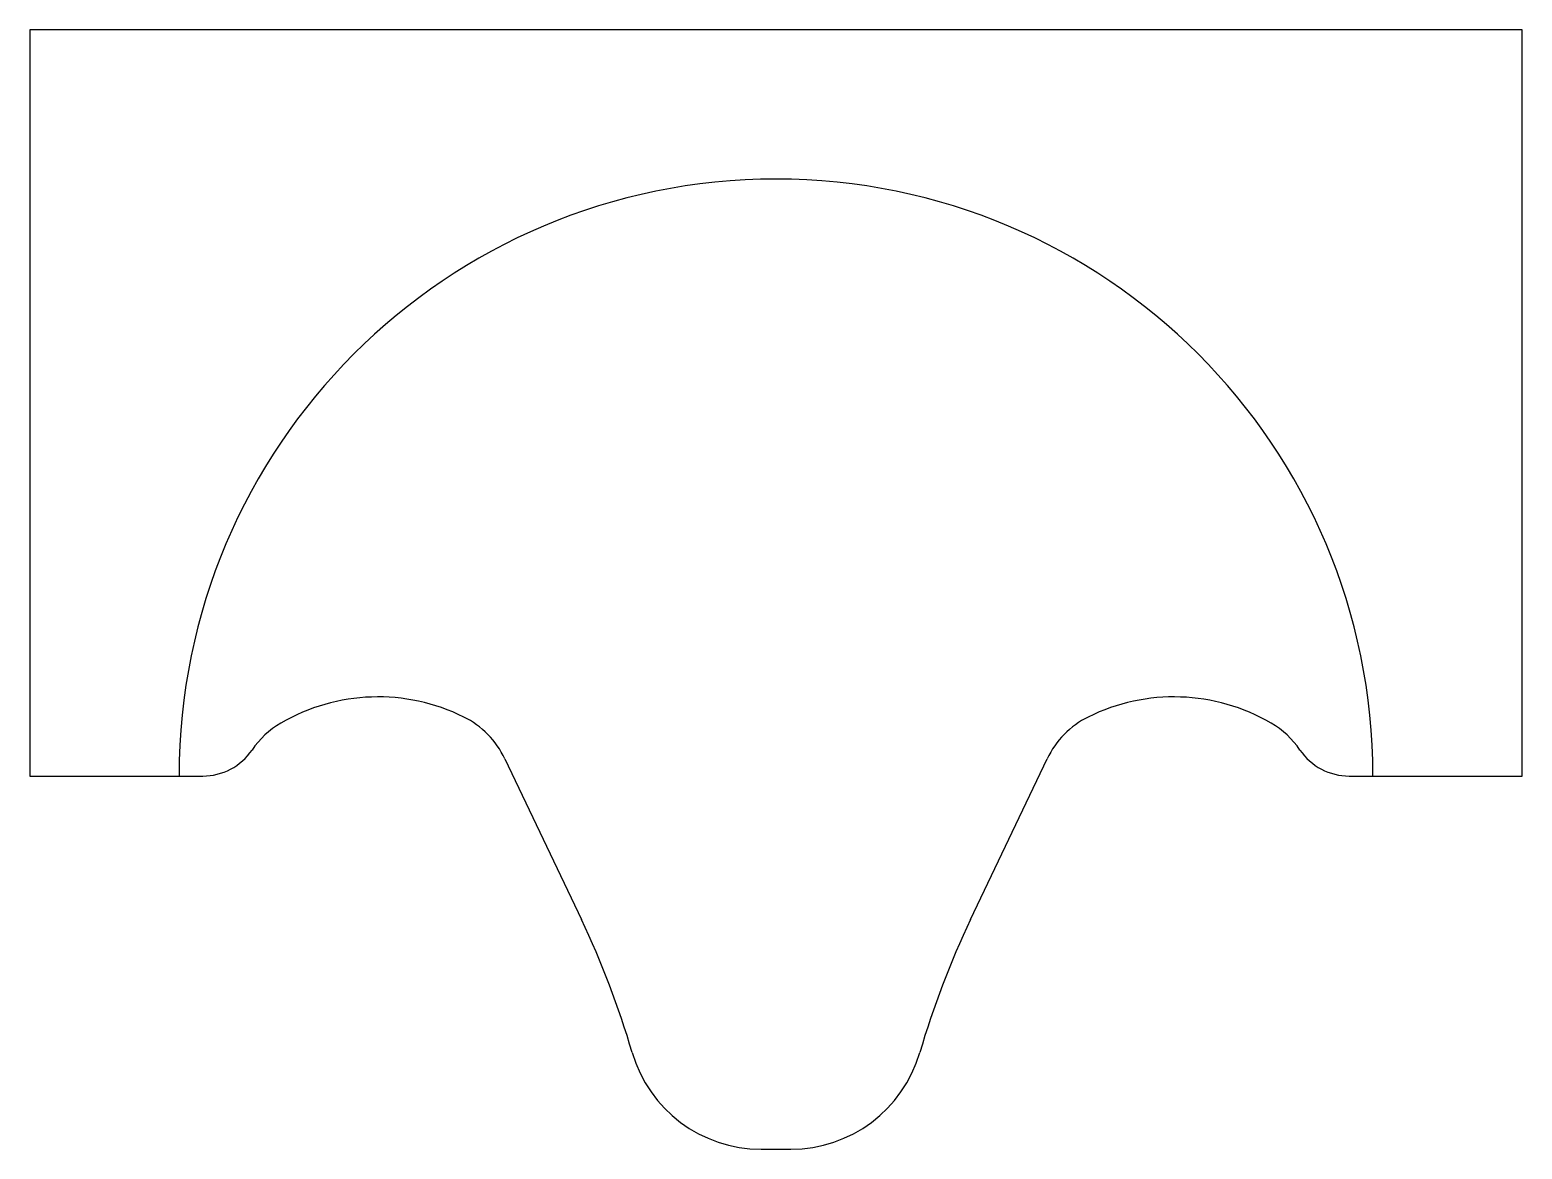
# Model space of a CAD drawing. Extents: x -0.25 to 0.25, y -0.375 to 0.
import ezdxf

# ---------------------------------------------------------------- set-up
doc = ezdxf.new("R2010")
doc.units = 0
doc.layers.add('SN', color=7, linetype='CONTINUOUS')

msp = doc.modelspace()

# ---------------------------------------------------------------- linework, layer by layer
at = {"layer": 'SN', "color": 0}
for p, q in [((-0.2499999999999964, 0), (-0.2499999999999964, -0.25)), ((0.2499999999999964, 0), (-0.2499999999999964, 0)), ((0.2499999999999964, -0.25), (0.2499999999999964, 0)), ((-0.09086022469488242, -0.2441935281407481), (-0.06521901108560613, -0.2980400767202198)), ((0.06521901108560613, -0.2980400767202198), (0.09086022469264066, -0.244193528145459)), ((-0.2499999999999964, -0.25), (-0.192080992436189, -0.25)), ((0.1920809924346543, -0.25), (0.2499999999999964, -0.25)), ((-0.004999999999999005, -0.375), (0.004999999999999005, -0.375))]:
    msp.add_line(p, q, dxfattribs=at)
for centre, radius, start, end in [((-7.673861546209082e-13, -0.25), 0.2, 0, 179.999999999998), ((-0.133343779414357, -0.2881178181817674), 0.06463698290653908, 63.60569152264762, 120.241489730503), ((0.1333437794181478, -0.2881178181818953), 0.06463698290473646, 59.75851027246522, 116.3943084803221), ((-0.1507885456734215, -0.2581945711147426), 0.03000000000000387, 120.2414897275442, 145.6746549398192), ((-0.1179460402596, -0.2570915355525187), 0.03000000000000005, 25.46334506186742, 63.60569151969094), ((0.117946040255724, -0.2570915355564551), 0.02999999999819923, 116.394308470358, 154.5366549281833), ((0.1507885456734108, -0.2581945711147426), 0.03000000000000407, 34.32534506018084, 59.75851027245586), ((-0.1920809924361926, -0.2299999999999969), 0.02000000000000313, 270.0000000000102, 325.674654939821), ((0.1920809924354181, -0.2300000000014393), 0.01999999999855939, 214.3253450580003, 269.9999999978118), ((-0.3360771667314104, -0.4270201508415212), 0.3000000000003052, 16.33290196554803, 25.46334506259998), ((0.3360771667314104, -0.4270201508415212), 0.3000000000003056, 154.5366549374, 163.667098034452), ((-0.004999999999999005, -0.3299999999999983), 0.04499999999999964, 196.3329019648068, 270), ((0.004999999999999005, -0.3299999999999983), 0.04500000000000171, 270, 343.6670980351932)]:
    msp.add_arc(centre, radius, start, end, dxfattribs=at)

doc.saveas('drawing.dxf')
